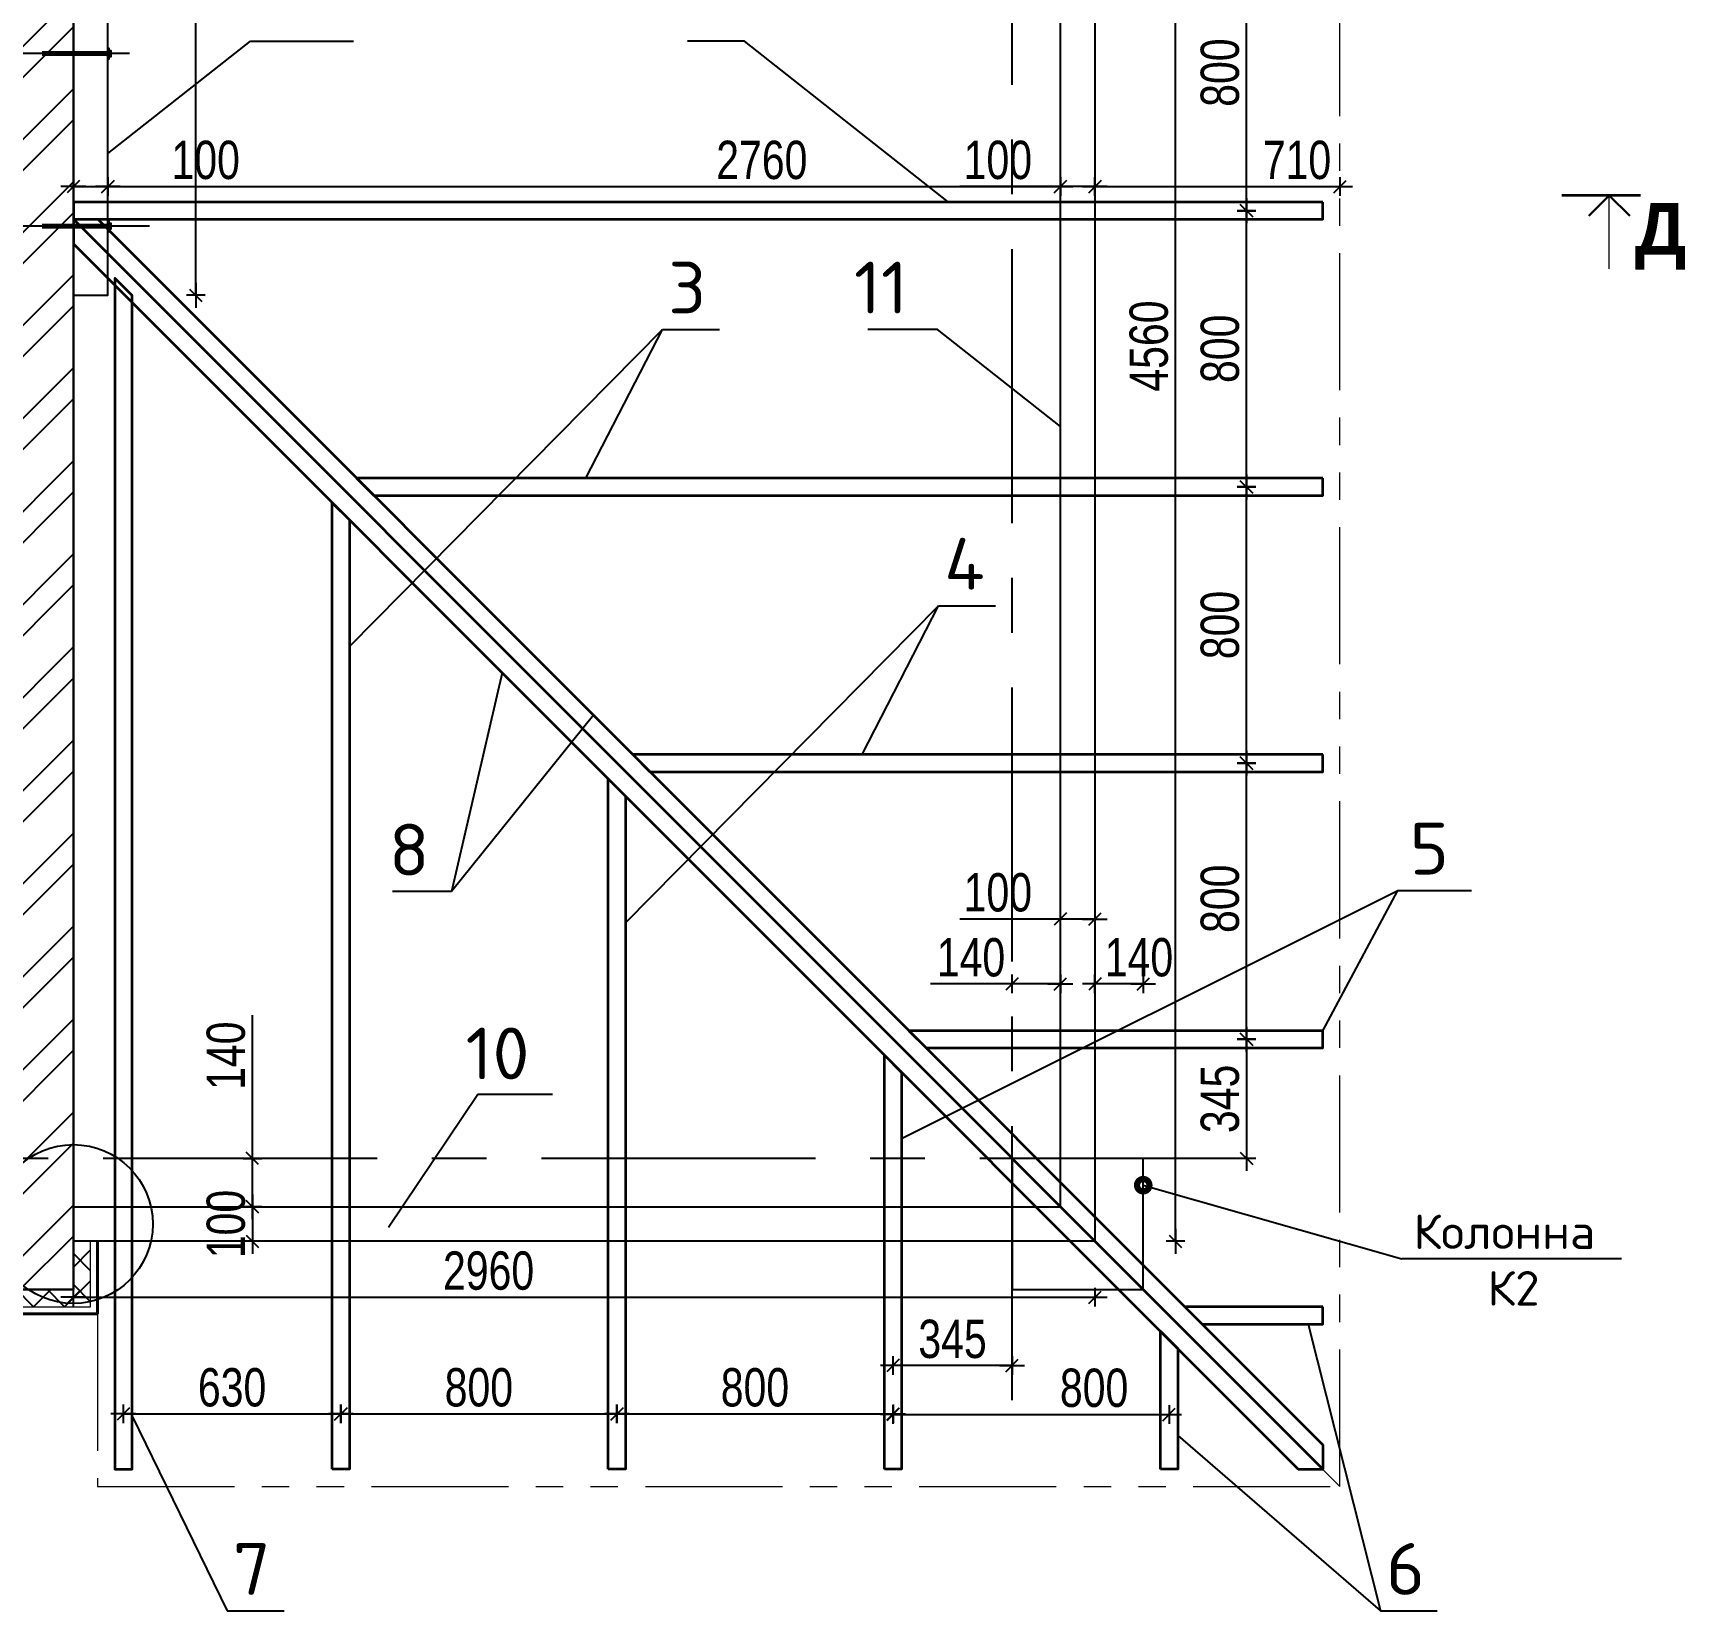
# Model space of a CAD drawing. Extents: x -12289450 to -10763036, y -7834513 to -6150123.
# Drawn here: x -10951868 to -10947081, y -7680181 to -7675611 of the extents above; entities that cross this region are included whole.
import ezdxf

# ---------------------------------------------------------------- set-up
doc = ezdxf.new("R2010")
doc.units = 0
doc.header["$LTSCALE"] = 25
doc.header["$PDMODE"] = 35
doc.linetypes.add('CENTER', pattern=[50.8, 31.75, -6.35, 6.35, -6.35])
doc.linetypes.add('PHANTOM2', pattern=[31.75, 15.875, -3.175, 3.175, -3.175, 3.175, -3.175])
doc.layers.get('DefPoints').update_dxf_attribs({"color": 10, "lineweight": 30})
for name, color, linetype in [('001-ПЕРЕГОРОДКИ', 5, 'Continuous'), ('004-ВСПЛИНИИ', 15, 'Continuous'), ('005-РАЗМЕРЫ', 252, 'Continuous'), ('008-ШТРИХОВКА', 252, 'Continuous'), ('010-MEBEL', 3, 'Continuous'), ('014-ОСИ', 251, 'CENTER'), ('Annotation - Text', 7, 'Continuous'), ('Крыши', 7, 'Continuous'), ('Примечания', 7, 'Continuous')]:
    doc.layers.add(name, color=color, linetype=linetype)
for name, color, linetype, lineweight in [('Перегор', 4, 'Continuous', 20), ('Стена', 7, 'Continuous', 5), ('СТЕНЫ', 5, 'Continuous', 40)]:
    doc.layers.add(name, color=color, linetype=linetype, lineweight=lineweight)
doc.styles.add('ROMANT', font='romant.shx', dxfattribs={"height": 2})
doc.styles.add('RUSS', font='russ', dxfattribs={"width": 0.8})
doc.styles.get("Standard").update_dxf_attribs({"font": 'arial.ttf'})
doc.styles.add('TXT0', font='txt', dxfattribs={"width": 0.8})
doc.styles.add('СГЕНЕРИР_СТИЛЬ_1', font='arialbd.ttf')
doc.dimstyles.new('RUSS100', dxfattribs={"dimscale": 100, "dimtxt": 2, "dimasz": 1, "dimexe": 0.5, "dimexo": 3, "dimgap": 0.5, "dimtad": 1, "dimdec": 0, "dimrnd": 2.5, "dimzin": 0, "dimdsep": 46, "dimtxsty": 'RUSS', "dimblk1": 'ARCHTICK', "dimblk2": 'ARCHTICK', "dimsah": 1, "dimcen": 3, "dimdle": 1, "dimadec": 0, "dimazin": 2, "dimtp": 6, "dimtm": 6, "dimtfac": 3, "dimtdec": 0, "dimtmove": 2, "dimatfit": 3, "dimldrblk": 'NONE', "dimfxl": 0, "dimtolj": 1, "dimtzin": 0, "dimarcsym": 0})
doc.dimstyles.new('Копия РАЗМЕРЫ22', dxfattribs={"dimscale": 30, "dimtxt": 3.7, "dimasz": 0.06, "dimexe": 0, "dimexo": 0, "dimgap": 0.7, "dimtad": 1, "dimdec": 0, "dimzin": 0, "dimdsep": 46, "dimtxsty": 'TXT0', "dimblk1": 'A8MITTA', "dimblk2": 'A8MITTA', "dimsah": 1, "dimcen": 0.2, "dimse1": 1, "dimse2": 1, "dimadec": 0, "dimazin": 0, "dimtp": 6, "dimtm": 6, "dimtfac": 1, "dimtdec": 0, "dimtofl": 0, "dimtmove": 0, "dimatfit": 3, "dimldrblk": 'A8MITTA', "dimfxl": 0, "dimtolj": 1, "dimtzin": 0, "dimarcsym": 0})

# ---------------------------------------------------------------- blocks, each defined once
blk = doc.blocks.new('A8MITTA', base_point=(3180, 3140))
for p, q in [((3160, 3140), (3200, 3140)), ((3170, 3130), (3190, 3150)), ((3180, 3155), (3180, 3125))]:
    blk.add_line(p, q)
blk = doc.blocks.new('*D965')
at = {"layer": '005-РАЗМЕРЫ', "color": 0, "lineweight": -2, "transparency": 16777216}
blk.add_line((-10951396.2, -7676368.3), (-10951396.2, -7674451.9), dxfattribs=at)
at = {"layer": 'DefPoints', "color": 0, "transparency": 16777216}
for p in [(-10951750.9, -7674450.1), (-10951396.2, -7674450.1), (-10951650.9, -7676370.1)]:
    blk.add_point(p, dxfattribs=at)
at = {"layer": '005-РАЗМЕРЫ', "color": 0, "lineweight": -2, "transparency": 16777216, "xscale": 1.8, "yscale": 1.8, "zscale": 1.8}
for p, rotation in [((-10951396.2, -7674450.1), 90), ((-10951396.2, -7676370.1), 270)]:
    blk.add_blockref('A8MITTA', p, dxfattribs=dict(at, rotation=rotation))
at = {"layer": '005-РАЗМЕРЫ', "color": 0, "transparency": 16777216, "insert": (-10951472.7, -7675015.4), "char_height": 111, "attachment_point": 5, "rotation": 90, "style": 'TXT0'}
blk.add_mtext('\\A1;1920', dxfattribs=at)
blk = doc.blocks.new('_ArchTick')
at = {"color": 0, "linetype": 'ByBlock', "const_width": 0.15}
blk.add_lwpolyline([(-0.5, -0.5), (0.5, 0.5)], dxfattribs=at)
blk = doc.blocks.new('*D968')
at = {"layer": '005-РАЗМЕРЫ', "color": 0, "lineweight": -2, "transparency": 16777216}
blk.add_line((-10951604.1, -7679610.2), (-10950977.7, -7679610.2), dxfattribs=at)
at = {"layer": 'DefPoints', "color": 0, "transparency": 16777216}
for p in [(-10950975.9, -7679610.2), (-10951605.9, -7679863), (-10950975.9, -7679863)]:
    blk.add_point(p, dxfattribs=at)
at = {"layer": '005-РАЗМЕРЫ', "color": 0, "lineweight": -2, "transparency": 16777216, "xscale": 1.8, "yscale": 1.8, "zscale": 1.8, "rotation": 180}
blk.add_blockref('A8MITTA', (-10951605.9, -7679610.2), dxfattribs=at)
at = {"layer": '005-РАЗМЕРЫ', "color": 0, "lineweight": -2, "transparency": 16777216, "xscale": 1.8, "yscale": 1.8, "zscale": 1.8}
blk.add_blockref('A8MITTA', (-10950975.9, -7679610.2), dxfattribs=at)
at = {"layer": '005-РАЗМЕРЫ', "color": 0, "transparency": 16777216, "insert": (-10951290.9, -7679533.7), "char_height": 111, "attachment_point": 5, "style": 'TXT0'}
blk.add_mtext('\\A1;630', dxfattribs=at)
blk = doc.blocks.new('*D969')
at = {"layer": '005-РАЗМЕРЫ', "color": 0, "lineweight": -2, "transparency": 16777216}
blk.add_line((-10950974.1, -7679610.2), (-10950177.7, -7679610.2), dxfattribs=at)
at = {"layer": 'DefPoints', "color": 0, "transparency": 16777216}
for p in [(-10950175.9, -7679610.2), (-10950975.9, -7679863), (-10950175.9, -7679863)]:
    blk.add_point(p, dxfattribs=at)
at = {"layer": '005-РАЗМЕРЫ', "color": 0, "lineweight": -2, "transparency": 16777216, "xscale": 1.8, "yscale": 1.8, "zscale": 1.8, "rotation": 180}
blk.add_blockref('A8MITTA', (-10950975.9, -7679610.2), dxfattribs=at)
at = {"layer": '005-РАЗМЕРЫ', "color": 0, "lineweight": -2, "transparency": 16777216, "xscale": 1.8, "yscale": 1.8, "zscale": 1.8}
blk.add_blockref('A8MITTA', (-10950175.9, -7679610.2), dxfattribs=at)
at = {"layer": '005-РАЗМЕРЫ', "color": 0, "transparency": 16777216, "insert": (-10950575.9, -7679533.7), "char_height": 111, "attachment_point": 5, "style": 'TXT0'}
blk.add_mtext('\\A1;800', dxfattribs=at)
blk = doc.blocks.new('*D970')
at = {"layer": '005-РАЗМЕРЫ', "color": 0, "lineweight": -2, "transparency": 16777216}
blk.add_line((-10950174.1, -7679610.2), (-10949377.7, -7679610.2), dxfattribs=at)
at = {"layer": 'DefPoints', "color": 0, "transparency": 16777216}
for p in [(-10949375.9, -7679610.2), (-10950175.9, -7679863), (-10949375.9, -7679863)]:
    blk.add_point(p, dxfattribs=at)
at = {"layer": '005-РАЗМЕРЫ', "color": 0, "lineweight": -2, "transparency": 16777216, "xscale": 1.8, "yscale": 1.8, "zscale": 1.8, "rotation": 180}
blk.add_blockref('A8MITTA', (-10950175.9, -7679610.2), dxfattribs=at)
at = {"layer": '005-РАЗМЕРЫ', "color": 0, "lineweight": -2, "transparency": 16777216, "xscale": 1.8, "yscale": 1.8, "zscale": 1.8}
blk.add_blockref('A8MITTA', (-10949375.9, -7679610.2), dxfattribs=at)
at = {"layer": '005-РАЗМЕРЫ', "color": 0, "transparency": 16777216, "insert": (-10949775.9, -7679533.7), "char_height": 111, "attachment_point": 5, "style": 'TXT0'}
blk.add_mtext('\\A1;800', dxfattribs=at)
blk = doc.blocks.new('*D971')
at = {"layer": '005-РАЗМЕРЫ', "color": 0, "lineweight": -2, "transparency": 16777216}
blk.add_line((-10949374.1, -7679611.6), (-10948577.7, -7679611.6), dxfattribs=at)
at = {"layer": 'DefPoints', "color": 0, "transparency": 16777216}
for p in [(-10948575.9, -7679611.6), (-10949375.9, -7679863), (-10948575.9, -7679863)]:
    blk.add_point(p, dxfattribs=at)
at = {"layer": '005-РАЗМЕРЫ', "color": 0, "lineweight": -2, "transparency": 16777216, "xscale": 1.8, "yscale": 1.8, "zscale": 1.8, "rotation": 180}
blk.add_blockref('A8MITTA', (-10949375.9, -7679611.6), dxfattribs=at)
at = {"layer": '005-РАЗМЕРЫ', "color": 0, "lineweight": -2, "transparency": 16777216, "xscale": 1.8, "yscale": 1.8, "zscale": 1.8}
blk.add_blockref('A8MITTA', (-10948575.9, -7679611.6), dxfattribs=at)
at = {"layer": '005-РАЗМЕРЫ', "color": 0, "transparency": 16777216, "insert": (-10948793.2, -7679535.1), "char_height": 111, "attachment_point": 5, "style": 'TXT0'}
blk.add_mtext('\\A1;800', dxfattribs=at)
blk = doc.blocks.new('*D972')
at = {"layer": '005-РАЗМЕРЫ', "color": 0, "lineweight": -2, "transparency": 16777216}
blk.add_line((-10949032.7, -7679469.9), (-10949374.1, -7679469.9), dxfattribs=at)
at = {"layer": 'DefPoints', "color": 0, "transparency": 16777216}
for p in [(-10949375.9, -7679469.9), (-10949030.9, -7679478), (-10949375.9, -7679561.2)]:
    blk.add_point(p, dxfattribs=at)
at = {"layer": '005-РАЗМЕРЫ', "color": 0, "lineweight": -2, "transparency": 16777216, "xscale": 1.8, "yscale": 1.8, "zscale": 1.8, "rotation": 180}
blk.add_blockref('A8MITTA', (-10949375.9, -7679469.9), dxfattribs=at)
at = {"layer": '005-РАЗМЕРЫ', "color": 0, "lineweight": -2, "transparency": 16777216, "xscale": 1.8, "yscale": 1.8, "zscale": 1.8}
blk.add_blockref('A8MITTA', (-10949030.9, -7679469.9), dxfattribs=at)
at = {"layer": '005-РАЗМЕРЫ', "color": 0, "transparency": 16777216, "insert": (-10949203.4, -7679393.4), "char_height": 111, "attachment_point": 5, "style": 'TXT0'}
blk.add_mtext('\\A1;345', dxfattribs=at)
blk = doc.blocks.new('*D973')
at = {"layer": '005-РАЗМЕРЫ', "color": 0, "lineweight": -2, "transparency": 16777216}
blk.add_line((-10948351.7, -7678523.3), (-10948351.7, -7677726.9), dxfattribs=at)
at = {"layer": 'DefPoints', "color": 0, "transparency": 16777216}
for p in [(-10948552.7, -7677725.1), (-10948351.7, -7677725.1), (-10948552.7, -7678525.1)]:
    blk.add_point(p, dxfattribs=at)
at = {"layer": '005-РАЗМЕРЫ', "color": 0, "lineweight": -2, "transparency": 16777216, "xscale": 1.8, "yscale": 1.8, "zscale": 1.8}
for p, rotation in [((-10948351.7, -7677725.1), 90), ((-10948351.7, -7678525.1), 270)]:
    blk.add_blockref('A8MITTA', p, dxfattribs=dict(at, rotation=rotation))
at = {"layer": '005-РАЗМЕРЫ', "color": 0, "transparency": 16777216, "insert": (-10948428.2, -7678118), "char_height": 111, "attachment_point": 5, "rotation": 90, "style": 'TXT0'}
blk.add_mtext('\\A1;800', dxfattribs=at)
blk = doc.blocks.new('*D974')
at = {"layer": '005-РАЗМЕРЫ', "color": 0, "lineweight": -2, "transparency": 16777216}
blk.add_line((-10948351.7, -7677723.3), (-10948351.7, -7676926.9), dxfattribs=at)
at = {"layer": 'DefPoints', "color": 0, "transparency": 16777216}
for p in [(-10948351.7, -7676925.1), (-10948233.8, -7676925.1), (-10948552.7, -7677725.1)]:
    blk.add_point(p, dxfattribs=at)
at = {"layer": '005-РАЗМЕРЫ', "color": 0, "lineweight": -2, "transparency": 16777216, "xscale": 1.8, "yscale": 1.8, "zscale": 1.8}
for p, rotation in [((-10948351.7, -7676925.1), 90), ((-10948351.7, -7677725.1), 270)]:
    blk.add_blockref('A8MITTA', p, dxfattribs=dict(at, rotation=rotation))
at = {"layer": '005-РАЗМЕРЫ', "color": 0, "transparency": 16777216, "insert": (-10948428.2, -7677325.1), "char_height": 111, "attachment_point": 5, "rotation": 90, "style": 'TXT0'}
blk.add_mtext('\\A1;800', dxfattribs=at)
blk = doc.blocks.new('*D975')
at = {"layer": '005-РАЗМЕРЫ', "color": 0, "lineweight": -2, "transparency": 16777216}
blk.add_line((-10948351.7, -7676923.3), (-10948351.7, -7676126.9), dxfattribs=at)
at = {"layer": 'DefPoints', "color": 0, "transparency": 16777216}
for p in [(-10948351.7, -7676125.1), (-10948233.8, -7676125.1), (-10948233.8, -7676925.1)]:
    blk.add_point(p, dxfattribs=at)
at = {"layer": '005-РАЗМЕРЫ', "color": 0, "lineweight": -2, "transparency": 16777216, "xscale": 1.8, "yscale": 1.8, "zscale": 1.8}
for p, rotation in [((-10948351.7, -7676125.1), 90), ((-10948351.7, -7676925.1), 270)]:
    blk.add_blockref('A8MITTA', p, dxfattribs=dict(at, rotation=rotation))
at = {"layer": '005-РАЗМЕРЫ', "color": 0, "transparency": 16777216, "insert": (-10948428.2, -7676525.1), "char_height": 111, "attachment_point": 5, "rotation": 90, "style": 'TXT0'}
blk.add_mtext('\\A1;800', dxfattribs=at)
blk = doc.blocks.new('*D976')
at = {"layer": '005-РАЗМЕРЫ', "color": 0, "lineweight": -2, "transparency": 16777216}
blk.add_line((-10948351.7, -7676123.3), (-10948351.7, -7675326.9), dxfattribs=at)
at = {"layer": 'DefPoints', "color": 0, "transparency": 16777216}
for p in [(-10948351.7, -7675325.1), (-10948233.8, -7675325.1), (-10948233.8, -7676125.1)]:
    blk.add_point(p, dxfattribs=at)
at = {"layer": '005-РАЗМЕРЫ', "color": 0, "lineweight": -2, "transparency": 16777216, "xscale": 1.8, "yscale": 1.8, "zscale": 1.8}
for p, rotation in [((-10948351.7, -7675325.1), 90), ((-10948351.7, -7676125.1), 270)]:
    blk.add_blockref('A8MITTA', p, dxfattribs=dict(at, rotation=rotation))
at = {"layer": '005-РАЗМЕРЫ', "color": 0, "transparency": 16777216, "insert": (-10948428.2, -7675725.1), "char_height": 111, "attachment_point": 5, "rotation": 90, "style": 'TXT0'}
blk.add_mtext('\\A1;800', dxfattribs=at)
blk = doc.blocks.new('*D979')
at = {"layer": '005-РАЗМЕРЫ', "color": 0, "lineweight": -2, "transparency": 16777216}
blk.add_line((-10948351.7, -7678526.9), (-10948351.7, -7678868.3), dxfattribs=at)
at = {"layer": 'DefPoints', "color": 0, "transparency": 16777216}
for p in [(-10948378.7, -7678525.1), (-10948403.3, -7678870.1), (-10948351.7, -7678870.1)]:
    blk.add_point(p, dxfattribs=at)
at = {"layer": '005-РАЗМЕРЫ', "color": 0, "lineweight": -2, "transparency": 16777216, "xscale": 1.8, "yscale": 1.8, "zscale": 1.8}
for p, rotation in [((-10948351.7, -7678525.1), 90), ((-10948351.7, -7678870.1), 270)]:
    blk.add_blockref('A8MITTA', p, dxfattribs=dict(at, rotation=rotation))
at = {"layer": '005-РАЗМЕРЫ', "color": 0, "transparency": 16777216, "insert": (-10948428.2, -7678697.6), "char_height": 111, "attachment_point": 5, "rotation": 90, "style": 'TXT0'}
blk.add_mtext('\\A1;345', dxfattribs=at)
blk = doc.blocks.new('*D980')
at = {"layer": '005-РАЗМЕРЫ', "color": 0, "lineweight": -2, "transparency": 16777216}
blk.add_line((-10951749.1, -7679272.1), (-10948792.7, -7679272.1), dxfattribs=at)
at = {"layer": 'DefPoints', "color": 0, "transparency": 16777216}
for p in [(-10948790.9, -7679272.1), (-10951750.9, -7679311.1), (-10948790.9, -7679340.4)]:
    blk.add_point(p, dxfattribs=at)
at = {"layer": '005-РАЗМЕРЫ', "color": 0, "lineweight": -2, "transparency": 16777216, "xscale": 1.8, "yscale": 1.8, "zscale": 1.8, "rotation": 180}
blk.add_blockref('A8MITTA', (-10951750.9, -7679272.1), dxfattribs=at)
at = {"layer": '005-РАЗМЕРЫ', "color": 0, "lineweight": -2, "transparency": 16777216, "xscale": 1.8, "yscale": 1.8, "zscale": 1.8}
blk.add_blockref('A8MITTA', (-10948790.9, -7679272.1), dxfattribs=at)
at = {"layer": '005-РАЗМЕРЫ', "color": 0, "transparency": 16777216, "insert": (-10950547.7, -7679195.6), "char_height": 111, "attachment_point": 5, "style": 'TXT0'}
blk.add_mtext('\\A1;2960', dxfattribs=at)
blk = doc.blocks.new('*D981')
at = {"layer": '005-РАЗМЕРЫ', "color": 0, "lineweight": -2, "transparency": 16777216}
blk.add_line((-10948557.7, -7679108.3), (-10948557.7, -7674551.9), dxfattribs=at)
at = {"layer": 'DefPoints', "color": 0, "transparency": 16777216}
for p in [(-10948790.9, -7674550.1), (-10948557.7, -7674550.1), (-10948790.9, -7679110.1)]:
    blk.add_point(p, dxfattribs=at)
at = {"layer": '005-РАЗМЕРЫ', "color": 0, "lineweight": -2, "transparency": 16777216, "xscale": 1.8, "yscale": 1.8, "zscale": 1.8}
for p, rotation in [((-10948557.7, -7674550.1), 90), ((-10948557.7, -7679110.1), 270)]:
    blk.add_blockref('A8MITTA', p, dxfattribs=dict(at, rotation=rotation))
at = {"layer": '005-РАЗМЕРЫ', "color": 0, "transparency": 16777216, "insert": (-10948634.2, -7676517.2), "char_height": 111, "attachment_point": 5, "rotation": 90, "style": 'TXT0'}
blk.add_mtext('\\A1;4560', dxfattribs=at)
blk = doc.blocks.new('*D982')
at = {"layer": '005-РАЗМЕРЫ', "color": 0, "lineweight": -2, "transparency": 16777216}
for p, q in [((-10951749.1, -7676055.2), (-10951652.7, -7676055.2)), ((-10951650.9, -7676055.2), (-10951257.6, -7676055.2))]:
    blk.add_line(p, q, dxfattribs=at)
at = {"layer": 'DefPoints', "color": 0, "transparency": 16777216}
for p in [(-10951750.9, -7676075), (-10951650.9, -7676055.2), (-10951650.9, -7676075)]:
    blk.add_point(p, dxfattribs=at)
at = {"layer": '005-РАЗМЕРЫ', "color": 0, "lineweight": -2, "transparency": 16777216, "xscale": 1.8, "yscale": 1.8, "zscale": 1.8, "rotation": 180}
blk.add_blockref('A8MITTA', (-10951750.9, -7676055.2), dxfattribs=at)
at = {"layer": '005-РАЗМЕРЫ', "color": 0, "lineweight": -2, "transparency": 16777216, "xscale": 1.8, "yscale": 1.8, "zscale": 1.8}
blk.add_blockref('A8MITTA', (-10951650.9, -7676055.2), dxfattribs=at)
at = {"layer": '005-РАЗМЕРЫ', "color": 0, "transparency": 16777216, "insert": (-10951367.4, -7675978.7), "char_height": 111, "attachment_point": 5, "style": 'TXT0'}
blk.add_mtext('\\A1;100', dxfattribs=at)
blk = doc.blocks.new('*D983')
at = {"layer": '005-РАЗМЕРЫ', "color": 0, "lineweight": -2, "transparency": 16777216}
blk.add_line((-10951649.1, -7676055.2), (-10948892.7, -7676055.2), dxfattribs=at)
at = {"layer": 'DefPoints', "color": 0, "transparency": 16777216}
for p in [(-10951650.9, -7676075), (-10948890.9, -7676055.2), (-10948890.9, -7676055.2)]:
    blk.add_point(p, dxfattribs=at)
at = {"layer": '005-РАЗМЕРЫ', "color": 0, "lineweight": -2, "transparency": 16777216, "xscale": 1.8, "yscale": 1.8, "zscale": 1.8, "rotation": 180}
blk.add_blockref('A8MITTA', (-10951650.9, -7676055.2), dxfattribs=at)
at = {"layer": '005-РАЗМЕРЫ', "color": 0, "lineweight": -2, "transparency": 16777216, "xscale": 1.8, "yscale": 1.8, "zscale": 1.8}
blk.add_blockref('A8MITTA', (-10948890.9, -7676055.2), dxfattribs=at)
at = {"layer": '005-РАЗМЕРЫ', "color": 0, "transparency": 16777216, "insert": (-10949756, -7675978.7), "char_height": 111, "attachment_point": 5, "style": 'TXT0'}
blk.add_mtext('\\A1;2760', dxfattribs=at)
blk = doc.blocks.new('*D984')
at = {"layer": '005-РАЗМЕРЫ', "color": 0, "lineweight": -2, "transparency": 16777216}
for p, q in [((-10948890.9, -7676055.2), (-10949181.9, -7676055.2)), ((-10948792.7, -7676055.2), (-10948889.1, -7676055.2))]:
    blk.add_line(p, q, dxfattribs=at)
at = {"layer": 'DefPoints', "color": 0, "transparency": 16777216}
for p in [(-10948890.9, -7676055.2), (-10948790.9, -7676055.2), (-10948790.9, -7676055.2)]:
    blk.add_point(p, dxfattribs=at)
at = {"layer": '005-РАЗМЕРЫ', "color": 0, "lineweight": -2, "transparency": 16777216, "xscale": 1.8, "yscale": 1.8, "zscale": 1.8, "rotation": 180}
blk.add_blockref('A8MITTA', (-10948890.9, -7676055.2), dxfattribs=at)
at = {"layer": '005-РАЗМЕРЫ', "color": 0, "lineweight": -2, "transparency": 16777216, "xscale": 1.8, "yscale": 1.8, "zscale": 1.8}
blk.add_blockref('A8MITTA', (-10948790.9, -7676055.2), dxfattribs=at)
at = {"layer": '005-РАЗМЕРЫ', "color": 0, "transparency": 16777216, "insert": (-10949072.1, -7675978.7), "char_height": 111, "attachment_point": 5, "style": 'TXT0'}
blk.add_mtext('\\A1;100', dxfattribs=at)
blk = doc.blocks.new('*D985')
at = {"layer": '005-РАЗМЕРЫ', "color": 0, "lineweight": -2, "transparency": 16777216}
blk.add_line((-10948789.1, -7676055.2), (-10948082.7, -7676055.2), dxfattribs=at)
at = {"layer": 'DefPoints', "color": 0, "transparency": 16777216}
for p in [(-10948790.9, -7676055.2), (-10948080.9, -7676055.2), (-10948080.9, -7676055.2)]:
    blk.add_point(p, dxfattribs=at)
at = {"layer": '005-РАЗМЕРЫ', "color": 0, "lineweight": -2, "transparency": 16777216, "xscale": 1.8, "yscale": 1.8, "zscale": 1.8, "rotation": 180}
blk.add_blockref('A8MITTA', (-10948790.9, -7676055.2), dxfattribs=at)
at = {"layer": '005-РАЗМЕРЫ', "color": 0, "lineweight": -2, "transparency": 16777216, "xscale": 1.8, "yscale": 1.8, "zscale": 1.8}
blk.add_blockref('A8MITTA', (-10948080.9, -7676055.2), dxfattribs=at)
at = {"layer": '005-РАЗМЕРЫ', "color": 0, "transparency": 16777216, "insert": (-10948205.3, -7675978.7), "char_height": 111, "attachment_point": 5, "style": 'TXT0'}
blk.add_mtext('\\A1;710', dxfattribs=at)
blk = doc.blocks.new('*D987')
at = {"layer": '005-РАЗМЕРЫ', "color": 0, "lineweight": -2, "transparency": 16777216}
for p, q in [((-10949030.9, -7678364.7), (-10949267.1, -7678364.7)), ((-10948892.7, -7678364.7), (-10949029.1, -7678364.7))]:
    blk.add_line(p, q, dxfattribs=at)
at = {"layer": 'DefPoints', "color": 0, "transparency": 16777216}
for p in [(-10948890.9, -7678364.7), (-10949030.9, -7678500.1), (-10948890.9, -7678500.1)]:
    blk.add_point(p, dxfattribs=at)
at = {"layer": '005-РАЗМЕРЫ', "color": 0, "lineweight": -2, "transparency": 16777216, "xscale": 1.8, "yscale": 1.8, "zscale": 1.8, "rotation": 180}
blk.add_blockref('A8MITTA', (-10949030.9, -7678364.7), dxfattribs=at)
at = {"layer": '005-РАЗМЕРЫ', "color": 0, "lineweight": -2, "transparency": 16777216, "xscale": 1.8, "yscale": 1.8, "zscale": 1.8}
blk.add_blockref('A8MITTA', (-10948890.9, -7678364.7), dxfattribs=at)
at = {"layer": '005-РАЗМЕРЫ', "color": 0, "transparency": 16777216, "insert": (-10949149.9, -7678288.2), "char_height": 111, "attachment_point": 5, "style": 'TXT0'}
blk.add_mtext('\\A1;140', dxfattribs=at)
blk = doc.blocks.new('*D988')
at = {"layer": '005-РАЗМЕРЫ', "color": 0, "lineweight": -2, "transparency": 16777216}
blk.add_line((-10948652.7, -7678364.6), (-10948789.1, -7678364.6), dxfattribs=at)
at = {"layer": 'DefPoints', "color": 0, "transparency": 16777216}
for p in [(-10948790.9, -7678364.6), (-10948790.9, -7678500.1), (-10948650.9, -7678500.1)]:
    blk.add_point(p, dxfattribs=at)
at = {"layer": '005-РАЗМЕРЫ', "color": 0, "lineweight": -2, "transparency": 16777216, "xscale": 1.8, "yscale": 1.8, "zscale": 1.8, "rotation": 180}
blk.add_blockref('A8MITTA', (-10948790.9, -7678364.6), dxfattribs=at)
at = {"layer": '005-РАЗМЕРЫ', "color": 0, "lineweight": -2, "transparency": 16777216, "xscale": 1.8, "yscale": 1.8, "zscale": 1.8}
blk.add_blockref('A8MITTA', (-10948650.9, -7678364.6), dxfattribs=at)
at = {"layer": '005-РАЗМЕРЫ', "color": 0, "transparency": 16777216, "insert": (-10948663.2, -7678288.1), "char_height": 111, "attachment_point": 5, "style": 'TXT0'}
blk.add_mtext('\\A1;140', dxfattribs=at)
blk = doc.blocks.new('*D989')
at = {"layer": '005-РАЗМЕРЫ', "color": 0, "lineweight": -2, "transparency": 16777216}
for p, q in [((-10948890.9, -7678176.6), (-10949181.9, -7678176.6)), ((-10948792.7, -7678176.6), (-10948889.1, -7678176.6))]:
    blk.add_line(p, q, dxfattribs=at)
at = {"layer": 'DefPoints', "color": 0, "transparency": 16777216}
for p in [(-10948890.9, -7678176.6), (-10948790.9, -7678176.6), (-10948790.9, -7678176.6)]:
    blk.add_point(p, dxfattribs=at)
at = {"layer": '005-РАЗМЕРЫ', "color": 0, "lineweight": -2, "transparency": 16777216, "xscale": 1.8, "yscale": 1.8, "zscale": 1.8, "rotation": 180}
blk.add_blockref('A8MITTA', (-10948890.9, -7678176.6), dxfattribs=at)
at = {"layer": '005-РАЗМЕРЫ', "color": 0, "lineweight": -2, "transparency": 16777216, "xscale": 1.8, "yscale": 1.8, "zscale": 1.8}
blk.add_blockref('A8MITTA', (-10948790.9, -7678176.6), dxfattribs=at)
at = {"layer": '005-РАЗМЕРЫ', "color": 0, "transparency": 16777216, "insert": (-10949072.1, -7678100.1), "char_height": 111, "attachment_point": 5, "style": 'TXT0'}
blk.add_mtext('\\A1;100', dxfattribs=at)
blk = doc.blocks.new('*D990')
at = {"layer": '005-РАЗМЕРЫ', "color": 0, "lineweight": -2, "transparency": 16777216}
for p, q in [((-10951232, -7678870.1), (-10951232, -7678455.4)), ((-10951232, -7679008.3), (-10951232, -7678871.9))]:
    blk.add_line(p, q, dxfattribs=at)
at = {"layer": 'DefPoints', "color": 0, "transparency": 16777216}
for p in [(-10951232, -7678870.1), (-10951204.8, -7678870.1), (-10951204.8, -7679010.1)]:
    blk.add_point(p, dxfattribs=at)
at = {"layer": '005-РАЗМЕРЫ', "color": 0, "lineweight": -2, "transparency": 16777216, "xscale": 1.8, "yscale": 1.8, "zscale": 1.8}
for p, rotation in [((-10951232, -7678870.1), 90), ((-10951232, -7679010.1), 270)]:
    blk.add_blockref('A8MITTA', p, dxfattribs=dict(at, rotation=rotation))
at = {"layer": '005-РАЗМЕРЫ', "color": 0, "transparency": 16777216, "insert": (-10951308.5, -7678572.6), "char_height": 111, "attachment_point": 5, "rotation": 90, "style": 'TXT0'}
blk.add_mtext('\\A1;140', dxfattribs=at)
blk = doc.blocks.new('*D991')
at = {"layer": '005-РАЗМЕРЫ', "color": 0, "lineweight": -2, "transparency": 16777216}
blk.add_line((-10951232, -7679011.9), (-10951232, -7679108.3), dxfattribs=at)
at = {"layer": 'DefPoints', "color": 0, "transparency": 16777216}
for p in [(-10951116.9, -7679010.1), (-10951232, -7679110.1), (-10951116.9, -7679110.1)]:
    blk.add_point(p, dxfattribs=at)
at = {"layer": '005-РАЗМЕРЫ', "color": 0, "lineweight": -2, "transparency": 16777216, "xscale": 1.8, "yscale": 1.8, "zscale": 1.8}
for p, rotation in [((-10951232, -7679010.1), 90), ((-10951232, -7679110.1), 270)]:
    blk.add_blockref('A8MITTA', p, dxfattribs=dict(at, rotation=rotation))
at = {"layer": '005-РАЗМЕРЫ', "color": 0, "transparency": 16777216, "insert": (-10951308.5, -7679060.1), "char_height": 111, "attachment_point": 5, "rotation": 90, "style": 'TXT0'}
blk.add_mtext('\\A1;100', dxfattribs=at)

msp = doc.modelspace()

# ---------------------------------------------------------------- hatches: boundary and pattern name
at = {"layer": '008-ШТРИХОВКА', "ltscale": 3}
h = msp.add_hatch(dxfattribs=at)
h.set_pattern_fill('ANSI37', color=256, scale=20, style=0)
h.set_pattern_definition([(45, (-10963360.875, -7679300.056), (-44.90128, 44.90128), []), (135, (-10963360.875, -7679300.056), (-44.90128, -44.90128), [])])
h.paths.add_polyline_path([(-10951650.9, -7674450.1), (-10951650.9, -7674500.1), (-10950200.9, -7674500.1), (-10950200.9, -7673770.1), (-10950250.9, -7673770.1), (-10950250.9, -7674450.1)])
h.paths.add_polyline_path([(-10951700.9, -7679110.1), (-10951750.9, -7679110.1), (-10951750.9, -7679250.1), (-10952380.9, -7679250.1), (-10952380.9, -7679300.1), (-10951700.9, -7679300.1)])
h = msp.add_hatch(dxfattribs=at)
h.set_pattern_fill('ANSI32', color=256, scale=20)
h.set_pattern_definition([(45, (-10963310.88, -7679250.06), (-134.7038, 134.7038), []), (45, (-10963221.07, -7679250.06), (-134.7038, 134.7038), [])])
h.paths.add_polyline_path([(-10950250.9, -7673770.1), (-10950630.9, -7673770.1), (-10950630.9, -7674070.1), (-10952380.9, -7674070.1), (-10952380.9, -7674450.1), (-10952130.9, -7674450.1), (-10952130.9, -7678870.1), (-10952380.9, -7678870.1), (-10952380.9, -7679250.1), (-10951750.9, -7679250.1), (-10951750.9, -7674450.1), (-10950250.9, -7674450.1)])

# ---------------------------------------------------------------- linework, layer by layer
at = {"lineweight": 25, "ltscale": 20}
for p in [(-10948650.9, -7678947.6), (-10947264.8, -7679160.9)]:
    msp.add_line(p, (-10947902, -7679160.9), dxfattribs=at)
at = {"lineweight": 25, "ltscale": 20, "const_width": 36}
msp.add_lwpolyline([(-10948659.9, -7678947.6, -1), (-10948641.9, -7678947.6, -1)], format="xyb", close=True, dxfattribs=at)
at = {"layer": '001-ПЕРЕГОРОДКИ', "lineweight": 35, "ltscale": 100}
msp.add_lwpolyline([(-10947209.7, -7676080.8), (-10947437.5, -7676080.8)], dxfattribs=at)
at = {"layer": '001-ПЕРЕГОРОДКИ', "lineweight": 18, "ltscale": 100}
msp.add_lwpolyline([(-10947300.4, -7676293.8), (-10947300.4, -7676080.8)], dxfattribs=at)
at = {"layer": '004-ВСПЛИНИИ', "color": 1}
msp.add_circle((-10951750.9, -7679060.1), 230.1, dxfattribs=at)
at = {"layer": '005-РАЗМЕРЫ', "color": 6, "lineweight": 25, "ltscale": 4}
for points in [[(-10951650.9, -7675655.1), (-10951650.9, -7675670.1), (-10951650.9, -7675685.1), (-10951646.9, -7675685.1), (-10951646.9, -7675655.1), (-10951650.9, -7675655.1)], [(-10951840.9, -7675665.1), (-10951646.9, -7675665.1), (-10951646.9, -7675675.1), (-10951840.9, -7675675.1)], [(-10951646.9, -7675670.1), (-10951646.9, -7675678.1), (-10951640.9, -7675678.1), (-10951640.9, -7675670.1), (-10951640.9, -7675670.1), (-10951640.9, -7675670.1), (-10951640.9, -7675662.1), (-10951646.9, -7675662.1), (-10951646.9, -7675678.1)], [(-10951840.9, -7676165.1), (-10951646.9, -7676165.1), (-10951646.9, -7676175.1), (-10951840.9, -7676175.1)], [(-10951650.9, -7676155.1), (-10951650.9, -7676170.1), (-10951650.9, -7676185.1), (-10951646.9, -7676185.1), (-10951646.9, -7676155.1), (-10951650.9, -7676155.1)], [(-10951646.9, -7676170.1), (-10951646.9, -7676178.1), (-10951640.9, -7676178.1), (-10951640.9, -7676170.1), (-10951640.9, -7676170.1), (-10951640.9, -7676170.1), (-10951640.9, -7676162.1), (-10951646.9, -7676162.1), (-10951646.9, -7676178.1)]]:
    msp.add_lwpolyline(points, dxfattribs=at)
at = {"layer": '005-РАЗМЕРЫ', "color": 4, "lineweight": 35}
for points in [[(-10948130.9, -7676100.1), (-10951750.9, -7676100.1), (-10951750.9, -7676150.1), (-10948130.9, -7676150.1), (-10948130.9, -7676100.1)], [(-10948201.6, -7679770.1), (-10948130.9, -7679770.1), (-10951750.9, -7676150.1), (-10951750.9, -7676220.8), (-10948201.6, -7679770.1)], [(-10948130.9, -7679699.3), (-10948130.9, -7679770.1), (-10951750.9, -7676150.1), (-10951680.2, -7676150.1), (-10948130.9, -7679699.3)], [(-10951630.9, -7677120.8), (-10951630.9, -7679770.1), (-10951580.9, -7679770.1), (-10951580.9, -7676370.8), (-10951630.9, -7676320.8)], [(-10948130.9, -7676900.1), (-10950930.2, -7676900.1), (-10950880.2, -7676950.1), (-10948130.9, -7676950.1), (-10948130.9, -7676900.1)], [(-10951000.9, -7679770.1), (-10951000.9, -7676970.8), (-10950950.9, -7677020.8), (-10950950.9, -7679770.1), (-10951000.9, -7679770.1)], [(-10948130.9, -7677700.1), (-10950130.2, -7677700.1), (-10950080.2, -7677750.1), (-10948130.9, -7677750.1), (-10948130.9, -7677700.1)], [(-10950200.9, -7679770.1), (-10950200.9, -7677770.8), (-10950150.9, -7677820.8), (-10950150.9, -7679770.1), (-10950200.9, -7679770.1)], [(-10948130.9, -7678500.1), (-10949330.2, -7678500.1), (-10949280.2, -7678550.1), (-10948130.9, -7678550.1), (-10948130.9, -7678500.1)], [(-10949400.9, -7679770.1), (-10949400.9, -7678570.8), (-10949350.9, -7678620.8), (-10949350.9, -7679770.1), (-10949400.9, -7679770.1)], [(-10948130.9, -7679300.1), (-10948530.2, -7679300.1), (-10948480.2, -7679350.1), (-10948130.9, -7679350.1), (-10948130.9, -7679300.1)], [(-10948600.9, -7679770.1), (-10948600.9, -7679370.8), (-10948550.9, -7679420.8), (-10948550.9, -7679770.1), (-10948600.9, -7679770.1)]]:
    msp.add_lwpolyline(points, close=True, dxfattribs=at)
at = {"layer": '010-MEBEL', "color": 3, "linetype": 'ByBlock', "lineweight": 25}
for points in [[(-10951750.9, -7674449.1), (-10951750.9, -7676370.1), (-10951650.9, -7676370.1), (-10951650.9, -7674449.1)], [(-10948790.9, -7674550.1), (-10948790.9, -7679110.1), (-10948890.9, -7679010.1), (-10948890.9, -7674550.1)], [(-10948790.9, -7679110.1), (-10951750.9, -7679110.1), (-10951750.9, -7679010.1), (-10948890.9, -7679010.1)]]:
    msp.add_lwpolyline(points, close=True, dxfattribs=at)
at = {"layer": '014-ОСИ'}
for points in [[(-10949030.9, -7679570.1), (-10949030.9, -7673434.5)], [(-10951588, -7675670.1), (-10952244.6, -7675670.1)], [(-10951591.5, -7676170.1), (-10952251.6, -7676170.1)], [(-10951530.1, -7676170.1), (-10952244.6, -7676170.1)], [(-10948330.9, -7678870.1), (-10952792.6, -7678870.1)]]:
    msp.add_lwpolyline(points, dxfattribs=at)
at = {"layer": 'Крыши', "color": 12, "linetype": 'PHANTOM2', "lineweight": 0}
for points in [[(-10951680.9, -7679820.1), (-10948080.9, -7679820.1), (-10948080.9, -7673880.1), (-10950180.9, -7673880.1)], [(-10951680.9, -7679320.1), (-10951680.9, -7679820.1), (-10948080.9, -7679820.1), (-10948080.9, -7673880.1), (-10950180.9, -7673880.1)], [(-10948080.9, -7679820.1), (-10951680.9, -7676220.1)]]:
    msp.add_lwpolyline(points, dxfattribs=at)
at = {"layer": 'Крыши', "color": 12, "lineweight": 25}
msp.add_lwpolyline([(-10948130.9, -7679770.1), (-10950150.9, -7677750.1)], dxfattribs=at)
at = {"layer": 'СТЕНЫ', "lineweight": 9, "ltscale": 3}
for p, q in [((-10951700.9, -7679300.1), (-10951700.9, -7679110.1)), ((-10952380.9, -7679300.1), (-10951700.9, -7679300.1))]:
    msp.add_line(p, q, dxfattribs=at)
at = {"layer": 'СТЕНЫ', "ltscale": 3}
for p, q in [((-10951680.9, -7679320.1), (-10951680.9, -7679110.1)), ((-10952380.9, -7679320.1), (-10951680.9, -7679320.1))]:
    msp.add_line(p, q, dxfattribs=at)
at = {"layer": 'СТЕНЫ', "lineweight": 30, "ltscale": 3}
msp.add_line((-10952380.9, -7679250.1), (-10951750.9, -7679250.1), dxfattribs=at)
msp.add_line((-10952380.9, -7679250.1), (-10951750.9, -7679250.1), dxfattribs=at)
for points in [[(-10951750.9, -7678050.1), (-10951750.9, -7674450.1)], [(-10951750.9, -7679250.1), (-10951750.9, -7678050.1)]]:
    msp.add_lwpolyline(points, dxfattribs=at)
at = {"layer": 'СТЕНЫ', "color": 5, "lineweight": 30}
for points in [[(-10947300.4, -7676080.8), (-10947359.6, -7676140)], [(-10947300.4, -7676080.8), (-10947241.2, -7676140)]]:
    msp.add_lwpolyline(points, dxfattribs=at)
at = {"layer": 'СТЕНЫ', "lineweight": 25, "ltscale": 3}
msp.add_lwpolyline([(-10949030.9, -7679250.1), (-10948650.9, -7679250.1), (-10948650.9, -7678870.1), (-10949030.9, -7678870.1)], close=True, dxfattribs=at)

# ---------------------------------------------------------------- texts
at = {"layer": 'Annotation - Text', "color": 7, "linetype": 'Continuous', "lineweight": 0, "insert": (-10947152, -7676296.3), "char_height": 150, "attachment_point": 8, "style": 'СГЕНЕРИР_СТИЛЬ_1'}
msp.add_mtext('Д', dxfattribs=at)
at = {"layer": 'Примечания', "color": 7, "char_height": 100, "attachment_point": 4}
for s, insert in [('\\A1;{\\Fsimplex|c204;Колонна}', (-10947867.6, -7679082.4)), ('\\A1;{\\Fsimplex|c204;К2\\Ftxt|c204; }', (-10947653.4, -7679246.3))]:
    msp.add_mtext(s, dxfattribs=dict(at, insert=insert))
at = {"layer": 'Стена', "linetype": 'Continuous', "ltscale": 100, "style": 'ROMANT'}
for s, rotation, p in [('3', 0, (-10950027.4, -7676422.8)), ('11', 360, (-10949489.2, -7676422.8)), ('4', 0, (-10949227.4, -7677222.8)), ('8', 360, (-10950836.7, -7678050.8)), ('5', 0, (-10947878.8, -7678047.8)), ('10', 0, (-10950614.5, -7678641)), ('7', 0, (-10951288.7, -7680134.1)), ('6', 0, (-10947947.5, -7680134.1))]:
    msp.add_text(s, height=150, rotation=rotation, dxfattribs=at).set_placement(p)

# ---------------------------------------------------------------- dimensions: what is measured, and where the dimension line sits
at = {"layer": '005-РАЗМЕРЫ', "color": 251}
for base, p1, p2, angle, picture, middle in [((-10951396.2, -7674450.1), (-10951650.9, -7676370.1), (-10951750.9, -7674450.1), 90, '*D965', (-10951396.2, -7675015.4)), ((-10948557.7, -7674550.1), (-10948790.9, -7679110.1), (-10948790.9, -7674550.1), 90, '*D981', (-10948557.7, -7676517.2)), ((-10948351.7, -7677725.1), (-10948552.7, -7678525.1), (-10948552.7, -7677725.1), 90, '*D973', (-10948351.7, -7678118)), ((-10948790.9, -7678364.6), (-10948650.9, -7678500.1), (-10948790.9, -7678500.1), 180, '*D988', (-10948663.2, -7678364.6)), ((-10951232, -7678870.1), (-10951204.8, -7679010.1), (-10951204.8, -7678870.1), 90, '*D990', (-10951232, -7678572.6)), ((-10948351.7, -7678870.1), (-10948378.7, -7678525.1), (-10948403.3, -7678870.1), 90, '*D979', (-10948351.7, -7678697.6)), ((-10951232, -7679110.1), (-10951116.9, -7679010.1), (-10951116.9, -7679110.1), 90, '*D991', (-10951232, -7679060.1))]:
    dim = msp.add_linear_dim(base=base, p1=p1, p2=p2, angle=angle, dimstyle='Копия РАЗМЕРЫ22', dxfattribs=at)
    dim.commit()
    dim.dimension.update_dxf_attribs({"geometry": picture, "text_midpoint": middle, "dimtype": 160})
for base, p1, p2, picture, middle in [((-10948351.7, -7675325.1), (-10948233.8, -7676125.1), (-10948233.8, -7675325.1), '*D976', (-10948428.2, -7675725.1)), ((-10948351.7, -7676125.1), (-10948233.8, -7676925.1), (-10948233.8, -7676125.1), '*D975', (-10948428.2, -7676525.1)), ((-10948351.7, -7676925.1), (-10948552.7, -7677725.1), (-10948233.8, -7676925.1), '*D974', (-10948428.2, -7677325.1))]:
    dim = msp.add_linear_dim(base=base, p1=p1, p2=p2, angle=90, dimstyle='Копия РАЗМЕРЫ22', dxfattribs=at)
    dim.commit()
    dim.dimension.update_dxf_attribs({"geometry": picture, "text_midpoint": middle})
for base, p1, p2, picture, middle in [((-10951650.9, -7676055.2), (-10951750.9, -7676075), (-10951650.9, -7676075), '*D982', (-10951367.4, -7676055.2)), ((-10948890.9, -7676055.2), (-10951650.9, -7676075), (-10948890.9, -7676055.2), '*D983', (-10949756, -7676055.2)), ((-10948790.9, -7676055.2), (-10948890.9, -7676055.2), (-10948790.9, -7676055.2), '*D984', (-10949072.1, -7676055.2)), ((-10948080.9, -7676055.2), (-10948790.9, -7676055.2), (-10948080.9, -7676055.2), '*D985', (-10948205.3, -7676055.2)), ((-10948790.9, -7678176.6), (-10948890.9, -7678176.6), (-10948790.9, -7678176.6), '*D989', (-10949072.1, -7678176.6)), ((-10948890.9, -7678364.7), (-10949030.9, -7678500.1), (-10948890.9, -7678500.1), '*D987', (-10949149.9, -7678364.7)), ((-10948790.9, -7679272.1), (-10951750.9, -7679311.1), (-10948790.9, -7679340.4), '*D980', (-10950547.7, -7679272.1)), ((-10949375.9, -7679469.9), (-10949030.9, -7679478), (-10949375.9, -7679561.2), '*D972', (-10949203.4, -7679469.9)), ((-10950975.9, -7679610.2), (-10951605.9, -7679863), (-10950975.9, -7679863), '*D968', (-10951290.9, -7679610.2)), ((-10948575.9, -7679611.6), (-10949375.9, -7679863), (-10948575.9, -7679863), '*D971', (-10948793.2, -7679611.6))]:
    dim = msp.add_linear_dim(base=base, p1=p1, p2=p2, dimstyle='Копия РАЗМЕРЫ22', dxfattribs=at)
    dim.commit()
    dim.dimension.update_dxf_attribs({"geometry": picture, "text_midpoint": middle, "dimtype": 160})
for base, p1, p2, picture, middle in [((-10950175.9, -7679610.2), (-10950975.9, -7679863), (-10950175.9, -7679863), '*D969', (-10950575.9, -7679533.7)), ((-10949375.9, -7679610.2), (-10950175.9, -7679863), (-10949375.9, -7679863), '*D970', (-10949775.9, -7679533.7))]:
    dim = msp.add_linear_dim(base=base, p1=p1, p2=p2, dimstyle='Копия РАЗМЕРЫ22', dxfattribs=at)
    dim.commit()
    dim.dimension.update_dxf_attribs({"geometry": picture, "text_midpoint": middle})

# ---------------------------------------------------------------- leaders
at = {"layer": 'Перегор', "color": 6, "linetype": 'Continuous', "ltscale": 4}
for points in [[(-10951650.9, -7675959), (-10951238, -7675633.9), (-10950939.5, -7675633.9)], [(-10949214.7, -7676100.1), (-10949806.6, -7675633.9), (-10949971.7, -7675633.9)], [(-10950950.9, -7677387.8), (-10950043.7, -7676469.3), (-10949878.7, -7676469.3)], [(-10950265.6, -7676900.1), (-10950043.7, -7676469.3), (-10949878.7, -7676469.3)], [(-10948890.9, -7676750.1), (-10949247.4, -7676469.3), (-10949449.2, -7676469.3)], [(-10950150.9, -7678187.8), (-10949243.7, -7677269.3), (-10949078.7, -7677269.3)], [(-10949465.6, -7677700.1), (-10949243.7, -7677269.3), (-10949078.7, -7677269.3)], [(-10950508.3, -7677463.4), (-10950655.2, -7678097.4), (-10950826.1, -7678097.4)], [(-10950243.9, -7677586.3), (-10950655.2, -7678097.4), (-10950826.1, -7678097.4)], [(-10949350.9, -7678811.9), (-10947912.8, -7678094.3), (-10947699.2, -7678094.3)], [(-10948130.9, -7678500.1), (-10947912.8, -7678094.3), (-10947699.2, -7678094.3)], [(-10950837.9, -7679068.8), (-10950578.8, -7678683.8), (-10950362.4, -7678683.8)], [(-10948173, -7679350.1), (-10947963.8, -7680180.7), (-10947798.7, -7680180.7)], [(-10951580.9, -7679616.6), (-10951305, -7680180.7), (-10951139.9, -7680180.7)], [(-10948550.9, -7679672.6), (-10947963.8, -7680180.7), (-10947798.7, -7680180.7)]]:
    msp.add_leader(points, dimstyle='RUSS100', override={"dimasz": 2, "dimgap": 0.5, "dimtad": 0, "dimfxl": 50}, dxfattribs=at)

doc.saveas('drawing.dxf')
